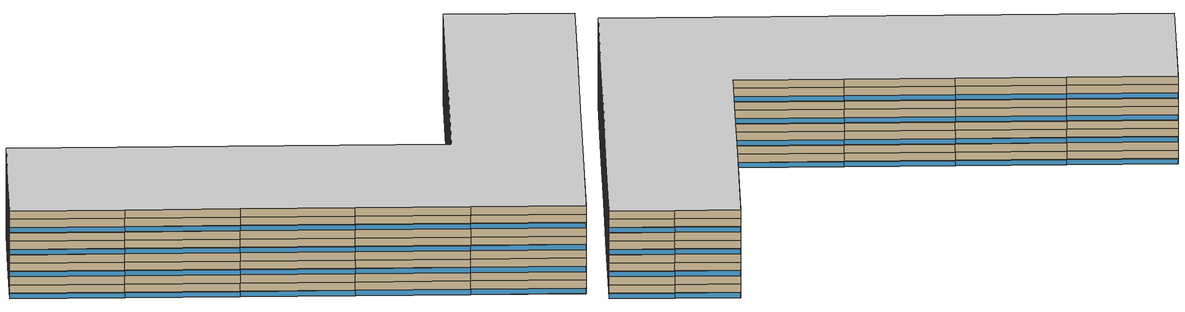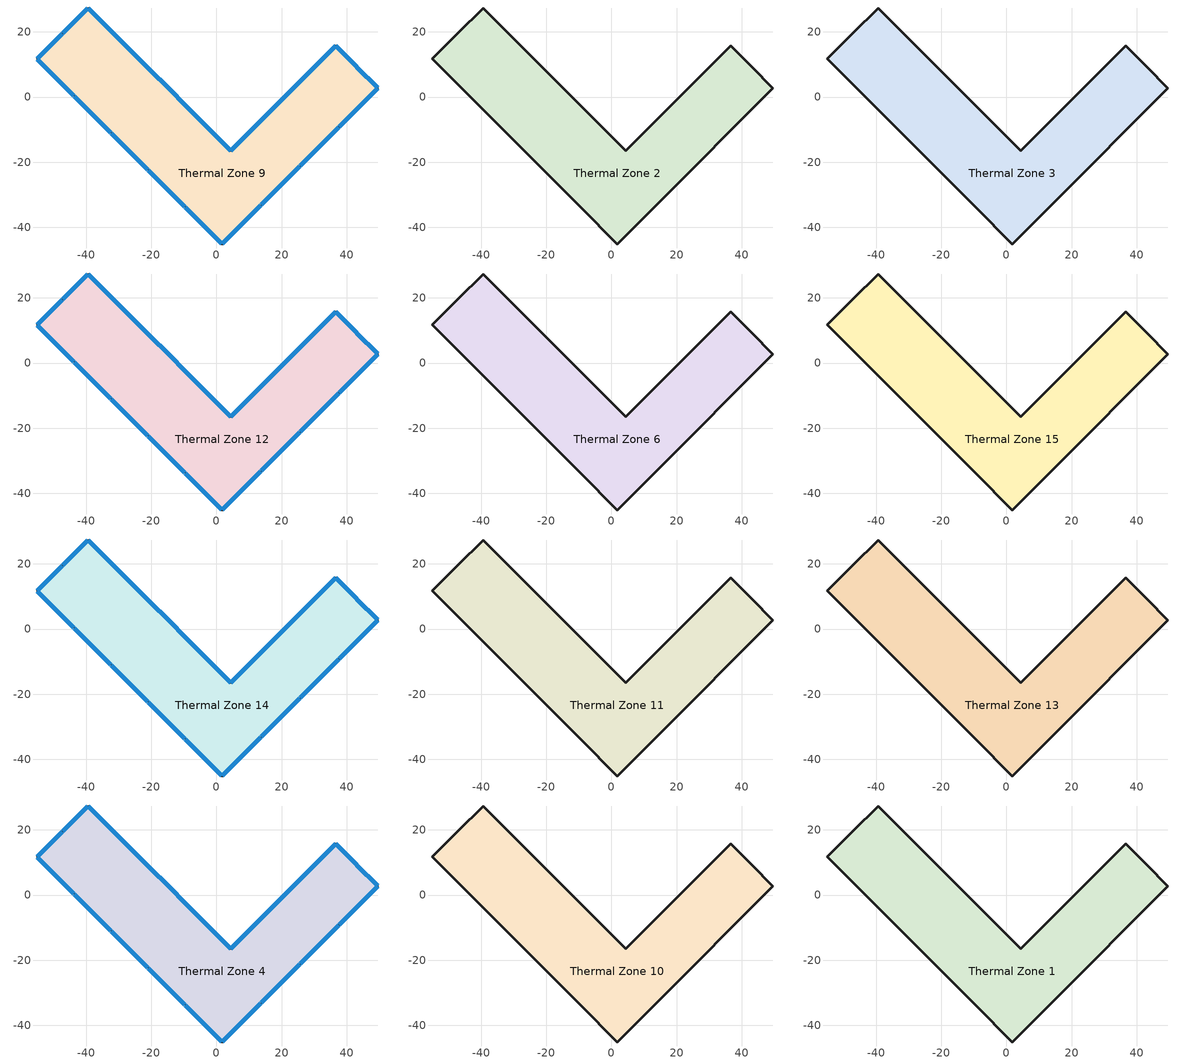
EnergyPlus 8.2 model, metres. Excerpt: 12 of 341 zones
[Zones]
Thermal Zone 9
 floor to Thermal Zone 5 (ASHRAE 90.1-2004 ExtWall Mass ClimateZone 6 Reversed): -55.06,11.67 -47.23,19.49 -39.41,27.31 -28.45,16.36 -17.5,5.4 -6.54,-5.56 4.42,-16.51 15.15,-5.78 25.89,4.95 36.62,15.69 43.09,9.22 49.55,2.76 37.59,-9.2 25.63,-21.17 13.67,-33.13 1.7,-45.09 -9.65,-33.74 -21,-22.39 -32.35,-11.04 -43.7,0.32 z1.25
 wall outside (ASHRAE 90.1-2004 ExtWall Mass ClimateZone 6): -47.23,19.49 -55.06,11.67 -43.7,0.32 -32.35,-11.04 -21,-22.39 -9.65,-33.74 1.7,-45.09 13.67,-33.13 25.63,-21.17 37.59,-9.2 49.55,2.76 43.09,9.22 36.62,15.69 25.89,4.95 15.15,-5.78 4.42,-16.51 -6.54,-5.56 -17.5,5.4 -28.45,16.36 -39.41,27.31 -47.23,19.49 z1.25:2.08
 window (ASHRAE 90.1-2004 ExtWindow ClimateZone 4-6): -47.25,19.47 -55.04,11.69 / -39.43,27.3 -47.21,19.51 / -28.47,16.37 -39.39,27.3 / -17.51,5.42 -28.43,16.34 / -6.56,-5.54 -17.48,5.38 / 4.4,-16.5 -6.52,-5.58 / 15.14,-5.8 4.44,-16.5 / 25.87,4.94 15.17,-5.76 / 36.6,15.67 25.91,4.97 / 43.07,9.24 36.64,15.67 / 49.53,2.78 43.11,9.21 / 37.61,-9.19 49.53,2.74 / 25.65,-21.15 37.57,-9.22 / 13.68,-33.11 25.61,-21.18 / 1.72,-45.07 13.65,-33.15 / -9.63,-33.76 1.68,-45.07 / -20.98,-22.41 -9.67,-33.72 / -32.33,-11.05 -21.02,-22.37 / -43.69,0.3 -32.37,-11.02 / -55.04,11.65 -43.72,0.33 z1.27:2.05
Thermal Zone 2
 floor to Thermal Zone 9 (ASHRAE 90.1-2004 ExtWall Mass ClimateZone 6 Reversed): -55.06,11.67 -47.23,19.49 -39.41,27.31 -28.45,16.36 -17.5,5.4 -6.54,-5.56 4.42,-16.51 15.15,-5.78 25.89,4.95 36.62,15.69 43.09,9.22 49.55,2.76 37.59,-9.2 25.63,-21.17 13.67,-33.13 1.7,-45.09 -9.65,-33.74 -21,-22.39 -32.35,-11.04 -43.7,0.32 z2.08
 wall outside (ASHRAE 90.1-2004 ExtWall Mass ClimateZone 6): -47.23,19.49 -55.06,11.67 -43.7,0.32 -32.35,-11.04 -21,-22.39 -9.65,-33.74 1.7,-45.09 13.67,-33.13 25.63,-21.17 37.59,-9.2 49.55,2.76 43.09,9.22 36.62,15.69 25.89,4.95 15.15,-5.78 4.42,-16.51 -6.54,-5.56 -17.5,5.4 -28.45,16.36 -39.41,27.31 -47.23,19.49 z2.08:3.33
Thermal Zone 3
 floor to Thermal Zone 2 (ASHRAE 90.1-2004 ExtWall Mass ClimateZone 6 Reversed): -55.06,11.67 -47.23,19.49 -39.41,27.31 -28.45,16.36 -17.5,5.4 -6.54,-5.56 4.42,-16.51 15.15,-5.78 25.89,4.95 36.62,15.69 43.09,9.22 49.55,2.76 37.59,-9.2 25.63,-21.17 13.67,-33.13 1.7,-45.09 -9.65,-33.74 -21,-22.39 -32.35,-11.04 -43.7,0.32 z3.33
 wall outside (ASHRAE 90.1-2004 ExtWall Mass ClimateZone 6): -47.23,19.49 -55.06,11.67 -43.7,0.32 -32.35,-11.04 -21,-22.39 -9.65,-33.74 1.7,-45.09 13.67,-33.13 25.63,-21.17 37.59,-9.2 49.55,2.76 43.09,9.22 36.62,15.69 25.89,4.95 15.15,-5.78 4.42,-16.51 -6.54,-5.56 -17.5,5.4 -28.45,16.36 -39.41,27.31 -47.23,19.49 z3.33:4.58
Thermal Zone 12
 floor to Thermal Zone 3 (ASHRAE 90.1-2004 ExtWall Mass ClimateZone 6 Reversed): -55.06,11.67 -47.23,19.49 -39.41,27.31 -28.45,16.36 -17.5,5.4 -6.54,-5.56 4.42,-16.51 15.15,-5.78 25.89,4.95 36.62,15.69 43.09,9.22 49.55,2.76 37.59,-9.2 25.63,-21.17 13.67,-33.13 1.7,-45.09 -9.65,-33.74 -21,-22.39 -32.35,-11.04 -43.7,0.32 z4.58
 wall outside (ASHRAE 90.1-2004 ExtWall Mass ClimateZone 6): 49.55,2.76 43.09,9.22 36.62,15.69 25.89,4.95 15.15,-5.78 4.42,-16.51 -6.54,-5.56 -17.5,5.4 -28.45,16.36 -39.41,27.31 -47.23,19.49 -55.06,11.67 -43.7,0.32 -32.35,-11.04 -21,-22.39 -9.65,-33.74 1.7,-45.09 13.67,-33.13 25.63,-21.17 37.59,-9.2 49.55,2.76 z4.58:5.41
 window (ASHRAE 90.1-2004 ExtWindow ClimateZone 4-6): 49.53,2.78 43.11,9.21 / 37.61,-9.19 49.53,2.74 / 25.65,-21.15 37.57,-9.22 / 13.68,-33.11 25.61,-21.18 / 1.72,-45.07 13.65,-33.15 / -9.63,-33.76 1.68,-45.07 / -20.98,-22.41 -9.67,-33.72 / -32.33,-11.05 -21.02,-22.37 / -43.69,0.3 -32.37,-11.02 / -55.04,11.65 -43.72,0.33 / -47.25,19.47 -55.04,11.69 / -39.43,27.3 -47.21,19.51 / -28.47,16.37 -39.39,27.3 / -17.51,5.42 -28.43,16.34 / -6.56,-5.54 -17.48,5.38 / 4.4,-16.5 -6.52,-5.58 / 15.14,-5.8 4.44,-16.5 / 25.87,4.94 15.17,-5.76 / 36.6,15.67 25.91,4.97 / 43.07,9.24 36.64,15.67 z4.6:5.38
Thermal Zone 6
 floor to Thermal Zone 12 (ASHRAE 90.1-2004 ExtWall Mass ClimateZone 6 Reversed): -55.06,11.67 -47.23,19.49 -39.41,27.31 -28.45,16.36 -17.5,5.4 -6.54,-5.56 4.42,-16.51 15.15,-5.78 25.89,4.95 36.62,15.69 43.09,9.22 49.55,2.76 37.59,-9.2 25.63,-21.17 13.67,-33.13 1.7,-45.09 -9.65,-33.74 -21,-22.39 -32.35,-11.04 -43.7,0.32 z5.41
 wall outside (ASHRAE 90.1-2004 ExtWall Mass ClimateZone 6): -47.23,19.49 -55.06,11.67 -43.7,0.32 -32.35,-11.04 -21,-22.39 -9.65,-33.74 1.7,-45.09 13.67,-33.13 25.63,-21.17 37.59,-9.2 49.55,2.76 43.09,9.22 36.62,15.69 25.89,4.95 15.15,-5.78 4.42,-16.51 -6.54,-5.56 -17.5,5.4 -28.45,16.36 -39.41,27.31 -47.23,19.49 z5.41:6.66
Thermal Zone 15
 floor to Thermal Zone 6 (ASHRAE 90.1-2004 ExtWall Mass ClimateZone 6 Reversed): -55.06,11.67 -47.23,19.49 -39.41,27.31 -28.45,16.36 -17.5,5.4 -6.54,-5.56 4.42,-16.51 15.15,-5.78 25.89,4.95 36.62,15.69 43.09,9.22 49.55,2.76 37.59,-9.2 25.63,-21.17 13.67,-33.13 1.7,-45.09 -9.65,-33.74 -21,-22.39 -32.35,-11.04 -43.7,0.32 z6.66
 wall outside (ASHRAE 90.1-2004 ExtWall Mass ClimateZone 6): -47.23,19.49 -55.06,11.67 -43.7,0.32 -32.35,-11.04 -21,-22.39 -9.65,-33.74 1.7,-45.09 13.67,-33.13 25.63,-21.17 37.59,-9.2 49.55,2.76 43.09,9.22 36.62,15.69 25.89,4.95 15.15,-5.78 4.42,-16.51 -6.54,-5.56 -17.5,5.4 -28.45,16.36 -39.41,27.31 -47.23,19.49 z6.66:7.91
Thermal Zone 14
 floor to Thermal Zone 15 (ASHRAE 90.1-2004 ExtWall Mass ClimateZone 6 Reversed): -55.06,11.67 -47.23,19.49 -39.41,27.31 -28.45,16.36 -17.5,5.4 -6.54,-5.56 4.42,-16.51 15.15,-5.78 25.89,4.95 36.62,15.69 43.09,9.22 49.55,2.76 37.59,-9.2 25.63,-21.17 13.67,-33.13 1.7,-45.09 -9.65,-33.74 -21,-22.39 -32.35,-11.04 -43.7,0.32 z7.91
 wall outside (ASHRAE 90.1-2004 ExtWall Mass ClimateZone 6): -47.23,19.49 -55.06,11.67 -43.7,0.32 -32.35,-11.04 -21,-22.39 -9.65,-33.74 1.7,-45.09 13.67,-33.13 25.63,-21.17 37.59,-9.2 49.55,2.76 43.09,9.22 36.62,15.69 25.89,4.95 15.15,-5.78 4.42,-16.51 -6.54,-5.56 -17.5,5.4 -28.45,16.36 -39.41,27.31 -47.23,19.49 z7.91:8.74
 window (ASHRAE 90.1-2004 ExtWindow ClimateZone 4-6): -47.25,19.47 -55.04,11.69 / -39.43,27.3 -47.21,19.51 / -28.47,16.37 -39.39,27.3 / -17.51,5.42 -28.43,16.34 / -6.56,-5.54 -17.48,5.38 / 4.4,-16.5 -6.52,-5.58 / 15.14,-5.8 4.44,-16.5 / 25.87,4.94 15.17,-5.76 / 36.6,15.67 25.91,4.97 / 43.07,9.24 36.64,15.67 / 49.53,2.78 43.11,9.21 / 37.61,-9.19 49.53,2.74 / 25.65,-21.15 37.57,-9.22 / 13.68,-33.11 25.61,-21.18 / 1.72,-45.07 13.65,-33.15 / -9.63,-33.76 1.68,-45.07 / -20.98,-22.41 -9.67,-33.72 / -32.33,-11.05 -21.02,-22.37 / -43.69,0.3 -32.37,-11.02 / -55.04,11.65 -43.72,0.33 z7.93:8.71
Thermal Zone 11
 floor to Thermal Zone 14 (ASHRAE 90.1-2004 ExtWall Mass ClimateZone 6 Reversed): -55.06,11.67 -47.23,19.49 -39.41,27.31 -28.45,16.36 -17.5,5.4 -6.54,-5.56 4.42,-16.51 15.15,-5.78 25.89,4.95 36.62,15.69 43.09,9.22 49.55,2.76 37.59,-9.2 25.63,-21.17 13.67,-33.13 1.7,-45.09 -9.65,-33.74 -21,-22.39 -32.35,-11.04 -43.7,0.32 z8.74
 wall outside (ASHRAE 90.1-2004 ExtWall Mass ClimateZone 6): -47.23,19.49 -55.06,11.67 -43.7,0.32 -32.35,-11.04 -21,-22.39 -9.65,-33.74 1.7,-45.09 13.67,-33.13 25.63,-21.17 37.59,-9.2 49.55,2.76 43.09,9.22 36.62,15.69 25.89,4.95 15.15,-5.78 4.42,-16.51 -6.54,-5.56 -17.5,5.4 -28.45,16.36 -39.41,27.31 -47.23,19.49 z8.74:9.99
Thermal Zone 13
 floor to Thermal Zone 11 (ASHRAE 90.1-2004 ExtWall Mass ClimateZone 6 Reversed): -55.06,11.67 -47.23,19.49 -39.41,27.31 -28.45,16.36 -17.5,5.4 -6.54,-5.56 4.42,-16.51 15.15,-5.78 25.89,4.95 36.62,15.69 43.09,9.22 49.55,2.76 37.59,-9.2 25.63,-21.17 13.67,-33.13 1.7,-45.09 -9.65,-33.74 -21,-22.39 -32.35,-11.04 -43.7,0.32 z9.99
 wall outside (ASHRAE 90.1-2004 ExtWall Mass ClimateZone 6): -47.23,19.49 -55.06,11.67 -43.7,0.32 -32.35,-11.04 -21,-22.39 -9.65,-33.74 1.7,-45.09 13.67,-33.13 25.63,-21.17 37.59,-9.2 49.55,2.76 43.09,9.22 36.62,15.69 25.89,4.95 15.15,-5.78 4.42,-16.51 -6.54,-5.56 -17.5,5.4 -28.45,16.36 -39.41,27.31 -47.23,19.49 z9.99:11.24
Thermal Zone 4
 floor to Thermal Zone 13 (ASHRAE 90.1-2004 ExtWall Mass ClimateZone 6 Reversed): -55.06,11.67 -47.23,19.49 -39.41,27.31 -28.45,16.36 -17.5,5.4 -6.54,-5.56 4.42,-16.51 15.15,-5.78 25.89,4.95 36.62,15.69 43.09,9.22 49.55,2.76 37.59,-9.2 25.63,-21.17 13.67,-33.13 1.7,-45.09 -9.65,-33.74 -21,-22.39 -32.35,-11.04 -43.7,0.32 z11.24
 wall outside (ASHRAE 90.1-2004 ExtWall Mass ClimateZone 6): -47.23,19.49 -55.06,11.67 -43.7,0.32 -32.35,-11.04 -21,-22.39 -9.65,-33.74 1.7,-45.09 13.67,-33.13 25.63,-21.17 37.59,-9.2 49.55,2.76 43.09,9.22 36.62,15.69 25.89,4.95 15.15,-5.78 4.42,-16.51 -6.54,-5.56 -17.5,5.4 -28.45,16.36 -39.41,27.31 -47.23,19.49 z11.24:12.07
 window (ASHRAE 90.1-2004 ExtWindow ClimateZone 4-6): -47.25,19.47 -55.04,11.69 / -39.43,27.3 -47.21,19.51 / -28.47,16.37 -39.39,27.3 / -17.51,5.42 -28.43,16.34 / -6.56,-5.54 -17.48,5.38 / 4.4,-16.5 -6.52,-5.58 / 15.14,-5.8 4.44,-16.5 / 25.87,4.94 15.17,-5.76 / 36.6,15.67 25.91,4.97 / 43.07,9.24 36.64,15.67 / 49.53,2.78 43.11,9.21 / 37.61,-9.19 49.53,2.74 / 25.65,-21.15 37.57,-9.22 / 13.68,-33.11 25.61,-21.18 / 1.72,-45.07 13.65,-33.15 / -9.63,-33.76 1.68,-45.07 / -20.98,-22.41 -9.67,-33.72 / -32.33,-11.05 -21.02,-22.37 / -43.69,0.3 -32.37,-11.02 / -55.04,11.65 -43.72,0.33 z11.26:12.04
Thermal Zone 10
 floor to Thermal Zone 4 (ASHRAE 90.1-2004 ExtWall Mass ClimateZone 6 Reversed): -55.06,11.67 -47.23,19.49 -39.41,27.31 -28.45,16.36 -17.5,5.4 -6.54,-5.56 4.42,-16.51 15.15,-5.78 25.89,4.95 36.62,15.69 43.09,9.22 49.55,2.76 37.59,-9.2 25.63,-21.17 13.67,-33.13 1.7,-45.09 -9.65,-33.74 -21,-22.39 -32.35,-11.04 -43.7,0.32 z12.07
 wall outside (ASHRAE 90.1-2004 ExtWall Mass ClimateZone 6): -47.23,19.49 -55.06,11.67 -43.7,0.32 -32.35,-11.04 -21,-22.39 -9.65,-33.74 1.7,-45.09 13.67,-33.13 25.63,-21.17 37.59,-9.2 49.55,2.76 43.09,9.22 36.62,15.69 25.89,4.95 15.15,-5.78 4.42,-16.51 -6.54,-5.56 -17.5,5.4 -28.45,16.36 -39.41,27.31 -47.23,19.49 z12.07:13.32
Thermal Zone 1
 floor to Thermal Zone 10 (ASHRAE 90.1-2004 ExtWall Mass ClimateZone 6 Reversed): -55.06,11.67 -47.23,19.49 -39.41,27.31 -28.45,16.36 -17.5,5.4 -6.54,-5.56 4.42,-16.51 15.15,-5.78 25.89,4.95 36.62,15.69 43.09,9.22 49.55,2.76 37.59,-9.2 25.63,-21.17 13.67,-33.13 1.7,-45.09 -9.65,-33.74 -21,-22.39 -32.35,-11.04 -43.7,0.32 z13.32
 wall outside (ASHRAE 90.1-2004 ExtWall Mass ClimateZone 6): -47.23,19.49 -55.06,11.67 -43.7,0.32 -32.35,-11.04 -21,-22.39 -9.65,-33.74 1.7,-45.09 13.67,-33.13 25.63,-21.17 37.59,-9.2 49.55,2.76 43.09,9.22 36.62,15.69 25.89,4.95 15.15,-5.78 4.42,-16.51 -6.54,-5.56 -17.5,5.4 -28.45,16.36 -39.41,27.31 -47.23,19.49 z13.32:14.57
 ceiling to Thermal Zone 7 (ASHRAE 90.1-2004 ExtWall Mass ClimateZone 6): -43.7,0.32 -32.35,-11.04 -21,-22.39 -9.65,-33.74 1.7,-45.09 13.67,-33.13 25.63,-21.17 37.59,-9.2 49.55,2.76 43.09,9.22 36.62,15.69 25.89,4.95 15.15,-5.78 4.42,-16.51 -6.54,-5.56 -17.5,5.4 -28.45,16.36 -39.41,27.31 -47.23,19.49 -55.06,11.67 z14.57
[Building]
Building 1: North Axis {deg}=0; Solar Distribution=FullExteriorWithReflections
[Material] Thermal Absorptance=0.9
Name | Roughness | Thickness {m} | Conductivity {W/m-K} | Density {kg/m3} | Specific Heat {J/kg-K} | Solar Absorptance | Visible Absorptance
1/2IN Gypsum | Smooth | 0.0127 | 0.16 | 784.9 | 830 | 0.4 | 0.4
1IN Stucco | Smooth | 0.0253 | 0.6918 | 1858 | 837 | 0.92 | 0.92
8IN CONCRETE HW RefBldg | Rough | 0.2032 | 1.311 | 2240 | 836.8 | 0.7 | 0.7
Mass NonRes Wall Insulation-1.69 | MediumRough | 0.0623673 | 0.049 | 265 | 836.8 | 0.7 | 0.7
[WindowMaterial:SimpleGlazingSystem]
Fixed Window 3.24/0.39/0.31: U-Factor {W/m2-K}=3.23646; Solar Heat Gain Coefficient=0.39; Visible Transmittance=0.31
[Construction]
ASHRAE 90.1-2004 ExtWall Mass ClimateZone 6: 1IN Stucco, 8IN CONCRETE HW RefBldg, Mass NonRes Wall Insulation-1.69, 1/2IN Gypsum
ASHRAE 90.1-2004 ExtWall Mass ClimateZone 6 Reversed: 1/2IN Gypsum, Mass NonRes Wall Insulation-1.69, 8IN CONCRETE HW RefBldg, 1IN Stucco
ASHRAE 90.1-2004 ExtWindow ClimateZone 4-6: Fixed Window 3.24/0.39/0.31
[Zone]
Thermal Zone 1; Thermal Zone 10; Thermal Zone 11; Thermal Zone 12; Thermal Zone 13; Thermal Zone 14; Thermal Zone 15; Thermal Zone 2; Thermal Zone 3; Thermal Zone 4; Thermal Zone 6; Thermal Zone 9
